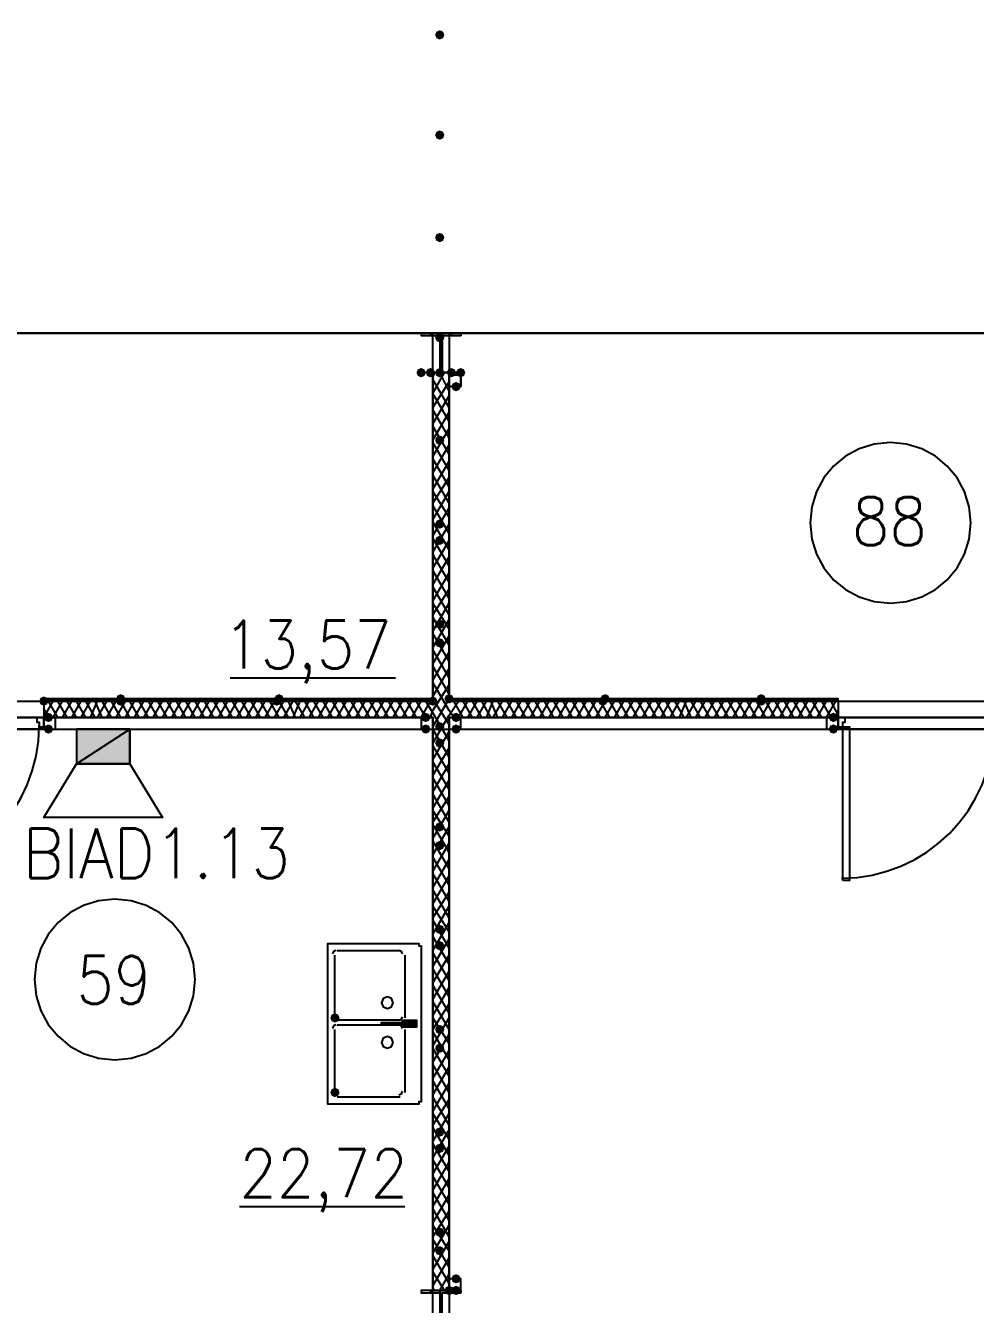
# Model space of a CAD drawing. Header units: millimetres. Extents: x 0 to 420, y 0 to 297.
# Drawn here: x 300.53 to 317.8, y 139.36 to 162.6 of the extents above; entities that cross this region are included whole.
import ezdxf

# ---------------------------------------------------------------- set-up
doc = ezdxf.new("R2010")
doc.units = ezdxf.units.MM
doc.layers.get('0').update_dxf_attribs({"linetype": 'CONTINUOUS'})
doc.styles.get("Standard").update_dxf_attribs({"font": 'STANDARD'})

msp = doc.modelspace()

# ---------------------------------------------------------------- hatches: boundary and pattern name
at = {"true_color": 0x000007}
for points in [[(308.144333, 162.433), (308.119462, 162.373204), (308.059667, 162.348333), (307.999871, 162.373204), (307.975, 162.433), (307.999871, 162.492796), (308.059667, 162.517667), (308.119462, 162.492796)], [(308.144333, 160.612667), (308.119462, 160.552871), (308.059667, 160.528), (307.999871, 160.552871), (307.975, 160.612667), (307.999871, 160.672462), (308.059667, 160.697333), (308.119462, 160.672463)], [(308.144333, 158.75), (308.119462, 158.690204), (308.059667, 158.665333), (307.999871, 158.690204), (307.975, 158.75), (307.999871, 158.809796), (308.059667, 158.834667), (308.119462, 158.809796)], [(308.144333, 156.929667), (308.119462, 156.869871), (308.059667, 156.845), (307.999871, 156.869871), (307.975, 156.929667), (307.999871, 156.989462), (308.059667, 157.014333), (308.119462, 156.989463)], [(307.805667, 156.294667), (307.780796, 156.234871), (307.721, 156.21), (307.661204, 156.234871), (307.636333, 156.294667), (307.661204, 156.354462), (307.721, 156.379333), (307.780796, 156.354463)], [(307.975, 156.294667), (307.950129, 156.234871), (307.890333, 156.21), (307.830537, 156.234871), (307.805667, 156.294667), (307.830537, 156.354462), (307.890333, 156.379333), (307.950129, 156.354463)], [(308.144333, 156.294667), (308.119462, 156.234871), (308.059667, 156.21), (307.999871, 156.234871), (307.975, 156.294667), (307.999871, 156.354462), (308.059667, 156.379333), (308.119462, 156.354463)], [(308.356, 156.294667), (308.331129, 156.234871), (308.271333, 156.21), (308.211537, 156.234871), (308.186667, 156.294667), (308.211537, 156.354462), (308.271333, 156.379333), (308.331129, 156.354463)], [(308.525333, 156.294667), (308.500463, 156.234871), (308.440667, 156.21), (308.380871, 156.234871), (308.356, 156.294667), (308.380871, 156.354462), (308.440667, 156.379333), (308.500462, 156.354463)], [(308.440667, 156.040667), (308.415796, 155.980871), (308.356, 155.956), (308.296204, 155.980871), (308.271333, 156.040667), (308.296204, 156.100462), (308.356, 156.125333), (308.415796, 156.100463)], [(308.144333, 155.067), (308.119462, 155.007204), (308.059667, 154.982333), (307.999871, 155.007204), (307.975, 155.067), (307.999871, 155.126796), (308.059667, 155.151667), (308.119462, 155.126796)], [(308.144333, 153.543), (308.119462, 153.483204), (308.059667, 153.458333), (307.999871, 153.483204), (307.975, 153.543), (307.999871, 153.602796), (308.059667, 153.627667), (308.119462, 153.602796)], [(308.144333, 153.246667), (308.119462, 153.186871), (308.059667, 153.162), (307.999871, 153.186871), (307.975, 153.246667), (307.999871, 153.306462), (308.059667, 153.331333), (308.119462, 153.306463)], [(308.144333, 151.722667), (308.119462, 151.662871), (308.059667, 151.638), (307.999871, 151.662871), (307.975, 151.722667), (307.999871, 151.782462), (308.059667, 151.807333), (308.119462, 151.782463)], [(308.144333, 151.384), (308.119462, 151.324204), (308.059667, 151.299333), (307.999871, 151.324204), (307.975, 151.384), (307.999871, 151.443796), (308.059667, 151.468667), (308.119462, 151.443796)], [(300.947667, 150.325667), (300.922796, 150.265871), (300.863, 150.241), (300.803204, 150.265871), (300.778333, 150.325667), (300.803204, 150.385462), (300.863, 150.410333), (300.922796, 150.385463)], [(301.032333, 150.029333), (301.007462, 149.969538), (300.947667, 149.944667), (300.887871, 149.969538), (300.863, 150.029333), (300.887871, 150.089129), (300.947667, 150.114), (301.007462, 150.089129)], [(307.890333, 150.029333), (307.865463, 149.969538), (307.805667, 149.944667), (307.745871, 149.969538), (307.721, 150.029333), (307.745871, 150.089129), (307.805667, 150.114), (307.865462, 150.089129)], [(308.144333, 149.86), (308.119462, 149.800204), (308.059667, 149.775333), (307.999871, 149.800204), (307.975, 149.86), (307.999871, 149.919796), (308.059667, 149.944667), (308.119462, 149.919796)], [(308.440667, 150.029333), (308.415796, 149.969538), (308.356, 149.944667), (308.296204, 149.969538), (308.271333, 150.029333), (308.296204, 150.089129), (308.356, 150.114), (308.415796, 150.089129)], [(315.298667, 150.029333), (315.273796, 149.969538), (315.214, 149.944667), (315.154204, 149.969538), (315.129333, 150.029333), (315.154204, 150.089129), (315.214, 150.114), (315.273796, 150.089129)], [(301.032333, 149.817667), (301.007462, 149.757871), (300.947667, 149.733), (300.887871, 149.757871), (300.863, 149.817667), (300.887871, 149.877462), (300.947667, 149.902333), (301.007462, 149.877463)], [(307.890333, 149.817667), (307.865463, 149.757871), (307.805667, 149.733), (307.745871, 149.757871), (307.721, 149.817667), (307.745871, 149.877462), (307.805667, 149.902333), (307.865462, 149.877463)], [(308.440667, 149.817667), (308.415796, 149.757871), (308.356, 149.733), (308.296204, 149.757871), (308.271333, 149.817667), (308.296204, 149.877462), (308.356, 149.902333), (308.415796, 149.877463)], [(315.298667, 149.817667), (315.273796, 149.757871), (315.214, 149.733), (315.154204, 149.757871), (315.129333, 149.817667), (315.154204, 149.877462), (315.214, 149.902333), (315.273796, 149.877463)], [(308.144333, 149.563667), (308.119462, 149.503871), (308.059667, 149.479), (307.999871, 149.503871), (307.975, 149.563667), (307.999871, 149.623462), (308.059667, 149.648333), (308.119462, 149.623463)], [(308.144333, 148.039667), (308.119462, 147.979871), (308.059667, 147.955), (307.999871, 147.979871), (307.975, 148.039667), (307.999871, 148.099462), (308.059667, 148.124333), (308.119462, 148.099463)], [(308.144333, 147.701), (308.119462, 147.641204), (308.059667, 147.616333), (307.999871, 147.641204), (307.975, 147.701), (307.999871, 147.760796), (308.059667, 147.785667), (308.119462, 147.760796)], [(308.144333, 146.177), (308.119462, 146.117204), (308.059667, 146.092333), (307.999871, 146.117204), (307.975, 146.177), (307.999871, 146.236796), (308.059667, 146.261667), (308.119462, 146.236796)], [(308.144333, 145.880667), (308.119462, 145.820871), (308.059667, 145.796), (307.999871, 145.820871), (307.975, 145.880667), (307.999871, 145.940462), (308.059667, 145.965333), (308.119462, 145.940463)], [(306.239333, 144.568333), (306.214462, 144.508537), (306.154667, 144.483667), (306.094871, 144.508537), (306.07, 144.568333), (306.094871, 144.628129), (306.154667, 144.653), (306.214462, 144.628129)], [(308.144333, 144.356667), (308.119462, 144.296871), (308.059667, 144.272), (307.999871, 144.296871), (307.975, 144.356667), (307.999871, 144.416462), (308.059667, 144.441333), (308.119462, 144.416463)], [(308.144333, 144.018), (308.119462, 143.958204), (308.059667, 143.933333), (307.999871, 143.958204), (307.975, 144.018), (307.999871, 144.077796), (308.059667, 144.102667), (308.119462, 144.077796)], [(306.239333, 143.213667), (306.214462, 143.153871), (306.154667, 143.129), (306.094871, 143.153871), (306.07, 143.213667), (306.094871, 143.273462), (306.154667, 143.298333), (306.214462, 143.273463)], [(308.144333, 142.494), (308.119462, 142.434204), (308.059667, 142.409333), (307.999871, 142.434204), (307.975, 142.494), (307.999871, 142.553796), (308.059667, 142.578667), (308.119462, 142.553796)], [(308.144333, 142.197667), (308.119462, 142.137871), (308.059667, 142.113), (307.999871, 142.137871), (307.975, 142.197667), (307.999871, 142.257462), (308.059667, 142.282333), (308.119462, 142.257463)], [(308.144333, 140.673667), (308.119462, 140.613871), (308.059667, 140.589), (307.999871, 140.613871), (307.975, 140.673667), (307.999871, 140.733462), (308.059667, 140.758333), (308.119462, 140.733463)], [(308.144333, 140.335), (308.119462, 140.275204), (308.059667, 140.250333), (307.999871, 140.275204), (307.975, 140.335), (307.999871, 140.394796), (308.059667, 140.419667), (308.119462, 140.394796)], [(308.440667, 139.827), (308.415796, 139.767204), (308.356, 139.742333), (308.296204, 139.767204), (308.271333, 139.827), (308.296204, 139.886796), (308.356, 139.911667), (308.415796, 139.886796)], [(308.313667, 139.615333), (308.288796, 139.555537), (308.229, 139.530667), (308.169204, 139.555537), (308.144333, 139.615333), (308.169204, 139.675129), (308.229, 139.7), (308.288796, 139.675129)], [(308.440667, 139.615333), (308.415796, 139.555537), (308.356, 139.530667), (308.296204, 139.555537), (308.271333, 139.615333), (308.296204, 139.675129), (308.356, 139.7), (308.415796, 139.675129)]]:
    msp.add_hatch(color=0, dxfattribs=at).paths.add_polyline_path(points, flags=0)
at = {"true_color": 0x0000fe}
for points in [[(302.344667, 150.368), (302.319796, 150.308204), (302.26, 150.283333), (302.200204, 150.308204), (302.175333, 150.368), (302.200204, 150.427796), (302.26, 150.452667), (302.319796, 150.427796)], [(302.344667, 150.325667), (302.319796, 150.265871), (302.26, 150.241), (302.200204, 150.265871), (302.175333, 150.325667), (302.200204, 150.385462), (302.26, 150.410333), (302.319796, 150.385463)], [(305.181, 150.325667), (305.156129, 150.265871), (305.096333, 150.241), (305.036538, 150.265871), (305.011667, 150.325667), (305.036537, 150.385462), (305.096333, 150.410333), (305.156129, 150.385463)], [(305.223333, 150.368), (305.198463, 150.308204), (305.138667, 150.283333), (305.078871, 150.308204), (305.054, 150.368), (305.078871, 150.427796), (305.138667, 150.452667), (305.198462, 150.427796)], [(308.017333, 150.325667), (307.992462, 150.265871), (307.932667, 150.241), (307.872871, 150.265871), (307.848, 150.325667), (307.872871, 150.385462), (307.932667, 150.410333), (307.992462, 150.385463)], [(308.017333, 150.325667), (307.992462, 150.265871), (307.932667, 150.241), (307.872871, 150.265871), (307.848, 150.325667), (307.872871, 150.385462), (307.932667, 150.410333), (307.992462, 150.385463)], [(308.313667, 150.368), (308.288796, 150.308204), (308.229, 150.283333), (308.169204, 150.308204), (308.144333, 150.368), (308.169204, 150.427796), (308.229, 150.452667), (308.288796, 150.427796)], [(308.313667, 150.368), (308.288796, 150.308204), (308.229, 150.283333), (308.169204, 150.308204), (308.144333, 150.368), (308.169204, 150.427796), (308.229, 150.452667), (308.288796, 150.427796)], [(311.107667, 150.325667), (311.082796, 150.265871), (311.023, 150.241), (310.963204, 150.265871), (310.938333, 150.325667), (310.963204, 150.385462), (311.023, 150.410333), (311.082796, 150.385463)], [(311.15, 150.368), (311.125129, 150.308204), (311.065333, 150.283333), (311.005538, 150.308204), (310.980667, 150.368), (311.005537, 150.427796), (311.065333, 150.452667), (311.125129, 150.427796)], [(313.986333, 150.368), (313.961462, 150.308204), (313.901667, 150.283333), (313.841871, 150.308204), (313.817, 150.368), (313.841871, 150.427796), (313.901667, 150.452667), (313.961462, 150.427796)], [(313.986333, 150.325667), (313.961462, 150.265871), (313.901667, 150.241), (313.841871, 150.265871), (313.817, 150.325667), (313.841871, 150.385462), (313.901667, 150.410333), (313.961462, 150.385463)]]:
    msp.add_hatch(color=0, dxfattribs=at).paths.add_polyline_path(points, flags=0)
at = {"true_color": 0x000007}
h = msp.add_hatch(color=0, dxfattribs=at)
h.paths.add_polyline_path([(307.932667, 150.368), (300.863, 150.368), (307.932667, 150.325667)], flags=0)
h.paths.add_polyline_path([(300.863, 150.368), (307.932667, 150.325667), (300.863, 150.325667)], flags=0)
h = msp.add_hatch(color=0, dxfattribs=at)
h.paths.add_polyline_path([(315.298667, 150.368), (308.229, 150.368), (315.298667, 150.325667)], flags=0)
h.paths.add_polyline_path([(308.229, 150.368), (315.298667, 150.325667), (308.229, 150.325667)], flags=0)
at = {"true_color": 0x000052}
h = msp.add_hatch(color=0, dxfattribs=at)
h.paths.add_polyline_path([(302.429334, 149.182666), (301.455667, 149.182666), (302.429334, 149.817666)], flags=0)
h.paths.add_polyline_path([(301.455667, 149.182666), (302.429334, 149.817666), (301.455667, 149.817666)], flags=0)

# ---------------------------------------------------------------- linework, layer by layer
at = {"color": 0, "true_color": 0x000005}
msp.add_lwpolyline([(227.711001, 149.817666), (250.909667, 149.817666), (250.909667, 138.175999), (252.899334, 138.175999), (252.899334, 138.133666), (252.899334, 138.175999), (256.159001, 138.175999), (256.159001, 149.817666), (373.168334, 149.817666), (373.168334, 175.048333), (260.773334, 175.048333), (255.100667, 175.048333), (255.100667, 153.966333), (254.889001, 153.966333), (254.592667, 153.966333), (254.592667, 186.393666), (253.830667, 186.393666), (238.633001, 186.393666), (238.633001, 175.048333), (226.737334, 175.048333), (122.343335, 175.048333)], dxfattribs=at)
at = {"color": 0, "true_color": 0x000008}
msp.add_lwpolyline([(255.524, 157.014333), (376.978333, 157.014333), (376.978333, 167.851667), (255.524, 167.851667)], close=True, dxfattribs=at)
at = {"color": 0, "true_color": 0x0000ab}
for points in [[(290.83, 150.325667), (307.932667, 150.325667), (307.932667, 157.014333), (290.83, 157.014333)], [(308.229, 150.325667), (325.331667, 150.325667), (325.331667, 157.014333), (308.229, 157.014333)]]:
    msp.add_lwpolyline(points, close=True, dxfattribs=at)
at = {"color": 0, "true_color": 0x000007}
for points in [[(307.721, 157.014333), (307.721, 156.972)], [(307.890333, 157.014333), (307.890333, 156.972)], [(308.102, 157.014333), (308.102, 156.294667)], [(308.271333, 157.014333), (308.271333, 156.972)], [(308.440667, 157.014333), (308.440667, 156.972)], [(307.932667, 156.21), (307.975, 156.294667)], [(307.932667, 155.913667), (308.144333, 156.294667)], [(307.932667, 156.294667), (307.932667, 150.325667)], [(308.229, 150.325667), (308.229, 156.294667), (307.932667, 156.294667)], [(308.229, 155.956), (308.059667, 156.294667)], [(308.229, 156.252333), (308.229, 156.294667)], [(308.356, 156.294667), (308.356, 156.252333)], [(308.229, 155.659667), (307.932667, 156.167667)], [(307.932667, 155.659667), (308.229, 156.125333)], [(308.229, 155.405667), (307.932667, 155.913667)], [(307.932667, 155.363333), (308.229, 155.871333)], [(308.229, 155.109333), (307.932667, 155.617333)], [(307.932667, 155.067), (308.229, 155.575)], [(308.229, 154.813), (307.932667, 155.321)], [(307.932667, 154.770667), (308.229, 155.278667)], [(308.229, 154.516667), (307.932667, 155.024667)], [(317.711667, 153.564167), (317.681995, 153.85851), (317.596894, 154.132662), (317.462238, 154.380749), (317.283899, 154.596899), (317.067749, 154.775238), (316.819662, 154.909894), (316.54551, 154.994995), (316.251167, 155.024667), (315.956823, 154.994995), (315.682671, 154.909894), (315.434584, 154.775238), (315.218434, 154.596899), (315.040095, 154.380749), (314.905439, 154.132662), (314.820339, 153.85851), (314.790667, 153.564167)], [(307.932667, 154.474333), (308.229, 154.982333)], [(308.229, 154.220333), (307.932667, 154.728333)], [(307.932667, 154.178), (308.229, 154.686)], [(308.229, 153.924), (307.932667, 154.432)], [(307.932667, 153.924), (308.229, 154.389667)], [(307.932667, 153.627667), (308.229, 154.135667)], [(308.229, 153.67), (307.932667, 154.135667)], [(308.229, 153.373667), (307.932667, 153.881667)], [(307.932667, 153.331333), (308.229, 153.839333)], [(308.229, 153.077333), (307.932667, 153.585333)], [(307.932667, 153.035), (308.229, 153.543)], [(314.790667, 153.564167), (314.820339, 153.269823), (314.905439, 152.995671), (315.040095, 152.747584), (315.218434, 152.531434), (315.434584, 152.353095), (315.682671, 152.218439), (315.956823, 152.133339), (316.251167, 152.103667), (316.54551, 152.133339), (316.819662, 152.218439), (317.067749, 152.353095), (317.283899, 152.531434), (317.462238, 152.747584), (317.596894, 152.995671), (317.681995, 153.269823), (317.711667, 153.564167)], [(308.229, 152.781), (307.932667, 153.289)], [(307.932667, 152.738667), (308.229, 153.246667)], [(308.229, 152.484667), (307.932667, 152.992667)], [(307.932667, 152.442333), (308.229, 152.950333)], [(308.229, 152.188333), (307.932667, 152.696333)], [(307.932667, 152.146), (308.229, 152.654)], [(308.229, 151.892), (307.932667, 152.4)], [(307.932667, 151.892), (308.229, 152.357667)], [(307.932667, 151.595667), (308.229, 152.103667)], [(308.229, 151.638), (307.932667, 152.103667)], [(308.229, 151.341667), (307.932667, 151.849667)], [(307.932667, 151.299333), (308.229, 151.807333)], [(308.229, 151.045333), (307.932667, 151.553333)], [(307.932667, 151.003), (308.229, 151.511)], [(308.229, 150.749), (307.932667, 151.257)], [(307.932667, 150.706667), (308.229, 151.214667)], [(308.229, 150.452667), (307.932667, 150.960667)], [(307.932667, 150.410333), (308.229, 150.918333)], [(304.249667, 150.749), (307.255333, 150.749)], [(308.229, 150.156333), (307.932667, 150.664333)], [(307.932667, 150.156333), (308.229, 150.622)], [(307.932667, 150.325667), (300.863, 150.325667), (307.932667, 150.368), (300.863, 150.368)], [(300.863, 150.029333), (301.032333, 150.325667)], [(300.863, 150.325667), (300.863, 150.029333)], [(300.863, 150.325667), (300.863, 150.029333)], [(307.932667, 150.325667), (300.863, 150.325667)], [(300.947667, 150.029333), (300.863, 150.198667)], [(301.117, 150.029333), (300.947667, 150.325667)], [(301.032333, 150.029333), (301.201667, 150.325667)], [(301.286333, 150.029333), (301.117, 150.325667)], [(301.201667, 150.029333), (301.371, 150.325667)], [(301.455667, 150.029333), (301.286333, 150.325667)], [(301.371, 150.029333), (301.540333, 150.325667)], [(301.625, 150.029333), (301.455667, 150.325667)], [(301.540333, 150.029333), (301.709667, 150.325667)], [(301.794333, 150.029333), (301.625, 150.325667)], [(301.709667, 150.029333), (301.836667, 150.325667)], [(301.921333, 150.029333), (301.794333, 150.325667)], [(301.836667, 150.029333), (302.006, 150.325667)], [(302.090667, 150.029333), (301.921333, 150.325667)], [(302.006, 150.029333), (302.175333, 150.325667)], [(302.26, 150.029333), (302.090667, 150.325667)], [(302.175333, 150.029333), (302.344667, 150.325667)], [(302.429333, 150.029333), (302.26, 150.325667)], [(302.344667, 150.029333), (302.514, 150.325667)], [(302.598667, 150.029333), (302.429333, 150.325667)], [(302.514, 150.029333), (302.683333, 150.325667)], [(302.768, 150.029333), (302.598667, 150.325667)], [(302.683333, 150.029333), (302.852667, 150.325667)], [(302.937333, 150.029333), (302.768, 150.325667)], [(302.852667, 150.029333), (303.022, 150.325667)], [(303.106667, 150.029333), (302.937333, 150.325667)], [(303.022, 150.029333), (303.191333, 150.325667)], [(303.276, 150.029333), (303.106667, 150.325667)], [(303.191333, 150.029333), (303.360667, 150.325667)], [(303.445333, 150.029333), (303.276, 150.325667)], [(303.360667, 150.029333), (303.53, 150.325667)], [(303.614667, 150.029333), (303.445333, 150.325667)], [(303.53, 150.029333), (303.699333, 150.325667)], [(303.784, 150.029333), (303.614667, 150.325667)], [(303.699333, 150.029333), (303.868667, 150.325667)], [(303.953333, 150.029333), (303.784, 150.325667)], [(303.868667, 150.029333), (304.038, 150.325667)], [(304.122667, 150.029333), (303.953333, 150.325667)], [(304.038, 150.029333), (304.207333, 150.325667)], [(304.292, 150.029333), (304.122667, 150.325667)], [(304.207333, 150.029333), (304.376667, 150.325667)], [(304.461333, 150.029333), (304.292, 150.325667)], [(304.376667, 150.029333), (304.546, 150.325667)], [(304.630667, 150.029333), (304.461333, 150.325667)], [(304.546, 150.029333), (304.715333, 150.325667)], [(304.8, 150.029333), (304.630667, 150.325667)], [(304.715333, 150.029333), (304.884667, 150.325667)], [(304.969333, 150.029333), (304.8, 150.325667)], [(304.884667, 150.029333), (305.054, 150.325667)], [(305.138667, 150.029333), (304.969333, 150.325667)], [(305.054, 150.029333), (305.223333, 150.325667)], [(305.308, 150.029333), (305.138667, 150.325667)], [(305.223333, 150.029333), (305.392667, 150.325667)], [(305.435, 150.029333), (305.308, 150.325667)], [(305.392667, 150.029333), (305.519667, 150.325667)], [(305.604333, 150.029333), (305.435, 150.325667)], [(305.519667, 150.029333), (305.689, 150.325667)], [(305.773667, 150.029333), (305.604333, 150.325667)], [(305.689, 150.029333), (305.858333, 150.325667)], [(305.943, 150.029333), (305.773667, 150.325667)], [(305.858333, 150.029333), (306.027667, 150.325667)], [(306.112333, 150.029333), (305.943, 150.325667)], [(306.027667, 150.029333), (306.197, 150.325667)], [(306.281667, 150.029333), (306.112333, 150.325667)], [(306.197, 150.029333), (306.366333, 150.325667)], [(306.451, 150.029333), (306.281667, 150.325667)], [(306.366333, 150.029333), (306.535667, 150.325667)], [(306.620333, 150.029333), (306.451, 150.325667)], [(306.535667, 150.029333), (306.705, 150.325667)], [(306.789667, 150.029333), (306.620333, 150.325667)], [(306.705, 150.029333), (306.874333, 150.325667)], [(306.959, 150.029333), (306.789667, 150.325667)], [(306.874333, 150.029333), (307.043667, 150.325667)], [(307.128333, 150.029333), (306.959, 150.325667)], [(307.043667, 150.029333), (307.213, 150.325667)], [(307.297667, 150.029333), (307.128333, 150.325667)], [(307.213, 150.029333), (307.382333, 150.325667)], [(307.467, 150.029333), (307.297667, 150.325667)], [(307.382333, 150.029333), (307.551667, 150.325667)], [(307.636333, 150.029333), (307.467, 150.325667)], [(307.551667, 150.029333), (307.721, 150.325667)], [(307.805667, 150.029333), (307.636333, 150.325667)], [(307.721, 150.029333), (307.890333, 150.325667)], [(307.932667, 150.114), (307.805667, 150.325667)], [(307.890333, 150.029333), (307.932667, 150.156333)], [(307.932667, 149.86), (308.229, 150.368)], [(308.229, 149.902333), (307.932667, 150.368)], [(315.298667, 150.368), (308.229, 150.368), (315.298667, 150.368), (308.229, 150.325667)], [(308.229, 150.071667), (308.398333, 150.325667)], [(315.298667, 150.325667), (308.229, 150.325667)], [(308.313667, 150.029333), (308.229, 150.156333)], [(308.483, 150.029333), (308.313667, 150.325667)], [(308.398333, 150.029333), (308.567667, 150.325667)], [(308.652333, 150.029333), (308.483, 150.325667)], [(308.567667, 150.029333), (308.737, 150.325667)], [(308.821667, 150.029333), (308.652333, 150.325667)], [(308.737, 150.029333), (308.906333, 150.325667)], [(308.991, 150.029333), (308.821667, 150.325667)], [(308.906333, 150.029333), (309.033333, 150.325667)], [(309.118, 150.029333), (308.991, 150.325667)], [(309.033333, 150.029333), (309.202667, 150.325667)], [(309.287333, 150.029333), (309.118, 150.325667)], [(309.202667, 150.029333), (309.372, 150.325667)], [(309.456667, 150.029333), (309.287333, 150.325667)], [(309.372, 150.029333), (309.541333, 150.325667)], [(309.626, 150.029333), (309.456667, 150.325667)], [(309.541333, 150.029333), (309.710667, 150.325667)], [(309.795333, 150.029333), (309.626, 150.325667)], [(309.710667, 150.029333), (309.88, 150.325667)], [(309.964667, 150.029333), (309.795333, 150.325667)], [(309.88, 150.029333), (310.049333, 150.325667)], [(310.134, 150.029333), (309.964667, 150.325667)], [(310.049333, 150.029333), (310.218667, 150.325667)], [(310.303333, 150.029333), (310.134, 150.325667)], [(310.218667, 150.029333), (310.388, 150.325667)], [(310.472667, 150.029333), (310.303333, 150.325667)], [(310.388, 150.029333), (310.557333, 150.325667)], [(310.642, 150.029333), (310.472667, 150.325667)], [(310.557333, 150.029333), (310.726667, 150.325667)], [(310.811333, 150.029333), (310.642, 150.325667)], [(310.726667, 150.029333), (310.896, 150.325667)], [(310.980667, 150.029333), (310.811333, 150.325667)], [(310.896, 150.029333), (311.065333, 150.325667)], [(311.15, 150.029333), (310.980667, 150.325667)], [(311.065333, 150.029333), (311.234667, 150.325667)], [(311.319333, 150.029333), (311.15, 150.325667)], [(311.234667, 150.029333), (311.404, 150.325667)], [(311.488667, 150.029333), (311.319333, 150.325667)], [(311.404, 150.029333), (311.573333, 150.325667)], [(311.658, 150.029333), (311.488667, 150.325667)], [(311.573333, 150.029333), (311.742667, 150.325667)], [(311.827333, 150.029333), (311.658, 150.325667)], [(311.742667, 150.029333), (311.912, 150.325667)], [(311.996667, 150.029333), (311.827333, 150.325667)], [(311.912, 150.029333), (312.081333, 150.325667)], [(312.166, 150.029333), (311.996667, 150.325667)], [(312.081333, 150.029333), (312.250667, 150.325667)], [(312.335333, 150.029333), (312.166, 150.325667)], [(312.250667, 150.029333), (312.42, 150.325667)], [(312.504667, 150.029333), (312.335333, 150.325667)], [(312.42, 150.029333), (312.547, 150.325667)], [(312.631667, 150.029333), (312.504667, 150.325667)], [(312.547, 150.029333), (312.716333, 150.325667)], [(312.801, 150.029333), (312.631667, 150.325667)], [(312.716333, 150.029333), (312.885667, 150.325667)], [(312.970333, 150.029333), (312.801, 150.325667)], [(312.885667, 150.029333), (313.055, 150.325667)], [(313.139667, 150.029333), (312.970333, 150.325667)], [(313.055, 150.029333), (313.224333, 150.325667)], [(313.309, 150.029333), (313.139667, 150.325667)], [(313.224333, 150.029333), (313.393667, 150.325667)], [(313.478333, 150.029333), (313.309, 150.325667)], [(313.393667, 150.029333), (313.563, 150.325667)], [(313.647667, 150.029333), (313.478333, 150.325667)], [(313.563, 150.029333), (313.732333, 150.325667)], [(313.817, 150.029333), (313.647667, 150.325667)], [(313.732333, 150.029333), (313.901667, 150.325667)], [(313.986333, 150.029333), (313.817, 150.325667)], [(313.901667, 150.029333), (314.071, 150.325667)], [(314.155667, 150.029333), (313.986333, 150.325667)], [(314.071, 150.029333), (314.240333, 150.325667)], [(314.325, 150.029333), (314.155667, 150.325667)], [(314.240333, 150.029333), (314.409667, 150.325667)], [(314.494333, 150.029333), (314.325, 150.325667)], [(314.409667, 150.029333), (314.579, 150.325667)], [(314.663667, 150.029333), (314.494333, 150.325667)], [(314.579, 150.029333), (314.748333, 150.325667)], [(314.833, 150.029333), (314.663667, 150.325667)], [(314.748333, 150.029333), (314.917667, 150.325667)], [(315.002333, 150.029333), (314.833, 150.325667)], [(314.917667, 150.029333), (315.087, 150.325667)], [(315.171667, 150.029333), (315.002333, 150.325667)], [(315.087, 150.029333), (315.256333, 150.325667)], [(315.298667, 150.071667), (315.171667, 150.325667)], [(315.256333, 150.029333), (315.298667, 150.156333)], [(315.298667, 150.325667), (315.298667, 150.029333)], [(315.298667, 150.325667), (315.298667, 150.029333)], [(299.381333, 150.029333), (300.863, 150.029333), (300.863, 149.944667)], [(300.863, 149.944667), (300.863, 149.817667), (299.381333, 149.817667)], [(300.863, 150.029333), (307.932667, 150.029333)], [(308.229, 149.606), (307.932667, 150.114)], [(307.932667, 149.563667), (308.229, 150.071667)], [(307.932667, 150.029333), (307.932667, 139.615333), (308.229, 139.615333), (308.229, 150.029333)], [(308.229, 150.029333), (315.298667, 150.029333)], [(315.298667, 149.944667), (315.298667, 150.029333), (316.780333, 150.029333)], [(316.780333, 149.817667), (315.298667, 149.817667), (315.298667, 149.944667)], [(316.780333, 150.029333), (318.219667, 150.029333), (318.219667, 149.944667)], [(318.219667, 149.944667), (318.219667, 149.817667), (316.780333, 149.817667)], [(298.0055, 147.108333), (298.289009, 147.122649), (298.564327, 147.164667), (298.830061, 147.232993), (299.084818, 147.326234), (299.327204, 147.442996), (299.555824, 147.581886), (299.769286, 147.741509), (299.966195, 147.920472), (300.145158, 148.117381), (300.304781, 148.330843), (300.44367, 148.559463), (300.560432, 148.801849), (300.653674, 149.056605), (300.722, 149.32234), (300.764018, 149.597658), (300.778333, 149.881167)], [(308.229, 149.309667), (307.932667, 149.817667)], [(307.932667, 149.267333), (308.229, 149.775333)], [(315.362167, 147.108333), (315.645675, 147.122649), (315.920994, 147.164667), (316.186728, 147.232993), (316.441485, 147.326234), (316.68387, 147.442996), (316.912491, 147.581886), (317.125952, 147.741509), (317.322861, 147.920472), (317.501824, 148.117381), (317.661448, 148.330843), (317.800337, 148.559463), (317.917099, 148.801849), (318.01034, 149.056605), (318.078666, 149.32234), (318.120684, 149.597658), (318.135, 149.881167)], [(308.229, 149.013333), (307.932667, 149.521333)], [(307.932667, 148.971), (308.229, 149.479)], [(308.229, 148.717), (307.932667, 149.225)], [(307.932667, 148.674667), (308.229, 149.182667)], [(308.229, 148.420667), (307.932667, 148.928667)], [(307.932667, 148.378333), (308.229, 148.886333)], [(308.229, 148.124333), (307.932667, 148.632333)], [(307.932667, 148.124333), (308.229, 148.59)], [(307.932667, 147.828), (308.229, 148.336)], [(308.229, 147.870333), (307.932667, 148.336)], [(308.229, 147.574), (307.932667, 148.082)], [(307.932667, 147.531667), (308.229, 148.039667)], [(308.229, 147.277667), (307.932667, 147.785667)], [(307.932667, 147.235333), (308.229, 147.743333)], [(308.229, 146.981333), (307.932667, 147.489333)], [(307.932667, 146.939), (308.229, 147.447)], [(308.229, 146.685), (307.932667, 147.193)], [(307.932667, 146.642667), (308.229, 147.150667)], [(308.229, 146.388667), (307.932667, 146.896667)], [(303.614667, 145.266833), (303.584995, 145.561177), (303.499894, 145.835329), (303.365238, 146.083416), (303.186899, 146.299566), (302.970749, 146.477905), (302.722662, 146.612561), (302.44851, 146.697661), (302.154167, 146.727333), (301.859823, 146.697661), (301.585671, 146.612561), (301.337584, 146.477905), (301.121434, 146.299566), (300.943095, 146.083416), (300.808439, 145.835329), (300.723339, 145.561177), (300.693667, 145.266833)], [(307.932667, 146.388667), (308.229, 146.854333)], [(307.932667, 146.092333), (308.229, 146.600333)], [(308.229, 146.134667), (307.932667, 146.600333)], [(308.229, 145.838333), (307.932667, 146.346333)], [(307.932667, 145.796), (308.229, 146.304)], [(308.229, 145.542), (307.932667, 146.05)], [(307.932667, 145.499667), (308.229, 146.007667)], [(306.175833, 145.796), (306.130939, 145.777394), (306.112333, 145.7325)], [(306.197, 145.796), (307.34, 145.796)], [(307.382333, 145.7325), (307.363728, 145.777394), (307.318833, 145.796)], [(308.229, 145.245667), (307.932667, 145.753667)], [(306.154667, 144.568333), (306.154667, 145.711333)], [(307.424667, 145.711333), (307.424667, 144.568333)], [(307.932667, 145.203333), (308.229, 145.711333)], [(300.693667, 145.266833), (300.723339, 144.97249), (300.808439, 144.698338), (300.943095, 144.450251), (301.121434, 144.234101), (301.337584, 144.055762), (301.585671, 143.921106), (301.859823, 143.836005), (302.154167, 143.806333), (302.44851, 143.836005), (302.722662, 143.921106), (302.970749, 144.055762), (303.186899, 144.234101), (303.365238, 144.450251), (303.499894, 144.698338), (303.584995, 144.97249), (303.614667, 145.266833)], [(308.229, 144.949333), (307.932667, 145.457333)], [(307.932667, 144.907), (308.229, 145.415)], [(308.229, 144.653), (307.932667, 145.161)], [(307.932667, 144.610667), (308.229, 145.118667)], [(308.229, 144.356667), (307.932667, 144.864667)], [(307.932667, 144.356667), (308.229, 144.822333)], [(306.112333, 144.5895), (306.130939, 144.544605), (306.175833, 144.526)], [(307.318833, 144.526), (307.363728, 144.544605), (307.382333, 144.5895)], [(307.932667, 144.060333), (308.229, 144.568333)], [(308.229, 144.102667), (307.932667, 144.568333)], [(306.175833, 144.441333), (306.130939, 144.422728), (306.112333, 144.377833)], [(306.154667, 143.213667), (306.154667, 144.356667)], [(307.34, 144.526), (306.197, 144.526)], [(306.197, 144.441333), (307.34, 144.441333)], [(307.382333, 144.377833), (307.363728, 144.422728), (307.318833, 144.441333)], [(307.424667, 144.356667), (307.424667, 143.213667)], [(308.229, 143.806333), (307.932667, 144.314333)], [(307.932667, 143.764), (308.229, 144.272)], [(308.229, 143.51), (307.932667, 144.018)], [(307.932667, 143.467667), (308.229, 143.975667)], [(308.229, 143.213667), (307.932667, 143.721667)], [(307.932667, 143.171333), (308.229, 143.679333)], [(308.229, 142.917333), (307.932667, 143.425333)], [(306.112333, 143.234833), (306.130939, 143.189939), (306.175833, 143.171333)], [(307.318833, 143.171333), (307.363728, 143.189939), (307.382333, 143.234833)], [(307.932667, 142.875), (308.229, 143.383)], [(307.34, 143.129), (306.197, 143.129)], [(308.229, 142.621), (307.932667, 143.129)], [(307.932667, 142.621), (308.229, 143.086667)], [(307.932667, 142.324667), (308.229, 142.832667)], [(308.229, 142.367), (307.932667, 142.832667)], [(308.229, 142.070667), (307.932667, 142.578667)], [(307.932667, 142.028333), (308.229, 142.536333)], [(308.229, 141.774333), (307.932667, 142.282333)], [(307.932667, 141.732), (308.229, 142.24)], [(308.229, 141.478), (307.932667, 141.986)], [(307.932667, 141.435667), (308.229, 141.943667)], [(308.229, 141.181667), (307.932667, 141.689667)], [(307.932667, 141.139333), (308.229, 141.647333)], [(308.229, 140.885333), (307.932667, 141.393333)], [(307.932667, 140.843), (308.229, 141.351)], [(304.419, 141.139333), (307.424667, 141.139333)], [(308.229, 140.589), (307.932667, 141.097)], [(307.932667, 140.589), (308.229, 141.054667)], [(307.932667, 140.292667), (308.229, 140.800667)], [(308.229, 140.335), (307.932667, 140.800667)], [(308.229, 140.038667), (307.932667, 140.546667)], [(307.932667, 139.996333), (308.229, 140.504333)], [(308.229, 139.742333), (307.932667, 140.250333)], [(307.932667, 139.7), (308.229, 140.208)], [(308.144333, 139.615333), (307.932667, 139.954)], [(308.059667, 139.615333), (308.229, 139.911667)], [(307.721, 139.615333), (307.721, 139.573)], [(307.890333, 139.615333), (307.890333, 139.573)], [(307.975, 139.615333), (307.932667, 139.657667)], [(308.059667, 139.615333), (308.059667, 138.895667)], [(308.271333, 139.615333), (308.271333, 139.573)], [(308.440667, 139.615333), (308.440667, 139.573)]]:
    msp.add_lwpolyline(points, dxfattribs=at)
for points in [[(308.440667, 157.014333), (307.721, 157.014333), (307.721, 156.972), (308.059667, 156.972), (308.059667, 156.294667), (307.721, 156.294667), (308.440667, 156.294667), (308.102, 156.294667), (308.102, 156.972), (308.440667, 156.972)], [(308.440667, 156.294667), (308.229, 156.294667), (308.229, 156.040667), (308.440667, 156.040667)], [(308.440667, 156.252333), (308.440667, 156.040667), (308.229, 156.040667), (308.229, 156.252333)], [(307.932667, 150.368), (300.863, 150.368), (307.932667, 150.325667)], [(300.863, 150.368), (307.932667, 150.325667), (300.863, 150.325667)], [(300.863, 150.325667), (300.863, 150.368), (307.932667, 150.368), (307.932667, 150.325667), (300.863, 150.325667), (307.932667, 150.325667), (307.932667, 150.368), (300.863, 150.368)], [(315.298667, 150.368), (308.229, 150.368), (315.298667, 150.325667)], [(308.229, 150.368), (315.298667, 150.325667), (308.229, 150.325667)], [(315.298667, 150.368), (308.229, 150.368), (308.229, 150.325667), (315.298667, 150.325667)], [(315.298667, 150.368), (308.229, 150.368), (308.229, 150.325667), (315.298667, 150.325667)], [(307.932667, 150.029333), (290.83, 150.029333), (290.83, 138.895667), (307.932667, 138.895667)], [(300.736, 150.029333), (300.736, 149.944667), (300.778333, 149.944667), (300.778333, 149.86), (300.863, 149.86), (300.863, 150.029333)], [(301.074667, 150.029333), (300.863, 150.029333), (300.863, 149.817667), (301.074667, 149.817667), (301.074667, 150.029333), (300.863, 150.029333), (300.863, 149.817667), (301.074667, 149.817667)], [(307.932667, 150.029333), (307.721, 150.029333), (307.721, 149.817667), (307.932667, 149.817667), (307.932667, 150.029333), (307.721, 150.029333), (307.721, 149.817667), (307.932667, 149.817667)], [(308.440667, 150.029333), (308.229, 150.029333), (308.229, 149.817667), (308.440667, 149.817667), (308.440667, 150.029333), (308.229, 150.029333), (308.229, 149.817667), (308.440667, 149.817667)], [(308.229, 150.029333), (308.229, 138.895667), (325.331667, 138.895667), (325.331667, 150.029333)], [(315.298667, 150.029333), (315.087, 150.029333), (315.087, 149.817667), (315.298667, 149.817667), (315.298667, 150.029333), (315.087, 150.029333), (315.087, 149.817667), (315.298667, 149.817667)], [(315.298667, 150.029333), (315.298667, 149.86), (315.383333, 149.86), (315.383333, 149.944667), (315.425667, 149.944667), (315.425667, 150.029333)], [(315.383333, 147.066), (315.383333, 149.86), (315.510333, 149.86), (315.510333, 147.066)], [(306.027667, 143.044333), (306.027667, 145.880667), (306.027667, 145.923), (306.07, 145.923), (307.636333, 145.923), (307.678667, 145.923), (307.678667, 145.880667), (307.721, 145.880667), (307.721, 143.044333), (307.678667, 143.044333), (307.678667, 143.002), (307.636333, 143.002), (306.07, 143.002), (306.027667, 143.002)], [(307.213, 144.8435), (307.182007, 144.91834), (307.107167, 144.949333), (307.032327, 144.91834), (307.001333, 144.8435), (307.032327, 144.76866), (307.107167, 144.737667), (307.182007, 144.76866)], [(307.043667, 144.441333), (307.001333, 144.441333), (307.001333, 144.483667), (307.043667, 144.483667), (307.636333, 144.483667), (307.636333, 144.441333)], [(307.382333, 144.526), (307.467, 144.526), (307.467, 144.483667), (307.382333, 144.483667)], [(307.382333, 144.399), (307.382333, 144.441333), (307.467, 144.441333), (307.467, 144.399)], [(307.467, 144.399), (307.467, 144.441333), (307.636333, 144.441333), (307.636333, 144.483667), (307.467, 144.483667), (307.467, 144.526), (307.636333, 144.526), (307.636333, 144.399)], [(307.213, 144.123833), (307.182007, 144.198673), (307.107167, 144.229667), (307.032327, 144.198673), (307.001333, 144.123833), (307.032327, 144.048993), (307.107167, 144.018), (307.182007, 144.048993)], [(308.440667, 139.827), (308.229, 139.827), (308.229, 139.615333), (308.440667, 139.615333), (308.440667, 139.827), (308.229, 139.827), (308.229, 139.615333), (308.440667, 139.615333)], [(308.440667, 139.615333), (307.721, 139.615333), (307.721, 139.573), (308.059667, 139.573), (308.059667, 138.938), (307.721, 138.938), (307.721, 138.895667), (308.440667, 138.895667), (308.440667, 138.938), (308.102, 138.938), (308.102, 139.573), (308.440667, 139.573)]]:
    msp.add_lwpolyline(points, close=True, dxfattribs=at)
at = {"color": 0, "true_color": 0x000052}
msp.add_lwpolyline([(302.429334, 149.182666), (302.429334, 149.817666), (301.455667, 149.817666), (301.455667, 149.182666), (302.429334, 149.182666), (303.022, 148.208999), (300.863, 148.208999), (301.455667, 149.182666)], dxfattribs=at)
for points in [[(302.429334, 149.182666), (301.455667, 149.182666), (302.429334, 149.817666)], [(301.455667, 149.182666), (302.429334, 149.817666), (301.455667, 149.817666)]]:
    msp.add_lwpolyline(points, close=True, dxfattribs=at)

# ---------------------------------------------------------------- texts
at = {"color": 0, "true_color": 0x000007, "attachment_point": 1}
for s, insert, char_height, width in [('88', (315.55266, 154.034036), 0.872032, 1.06581688), ('13,57', (304.12266, 151.790366), 0.872032, 2.56764984), ('BIAD1.13', (300.481986, 148.009873), 0.90154, 4.50769997), ('59', (301.455674, 145.694364), 0.872032, 1.06581688), ('22,72', (304.419007, 142.180702), 0.872032, 2.76143456)]:
    msp.add_mtext(s, dxfattribs=dict(at, insert=insert, char_height=char_height, width=width))

doc.saveas('drawing.dxf')
